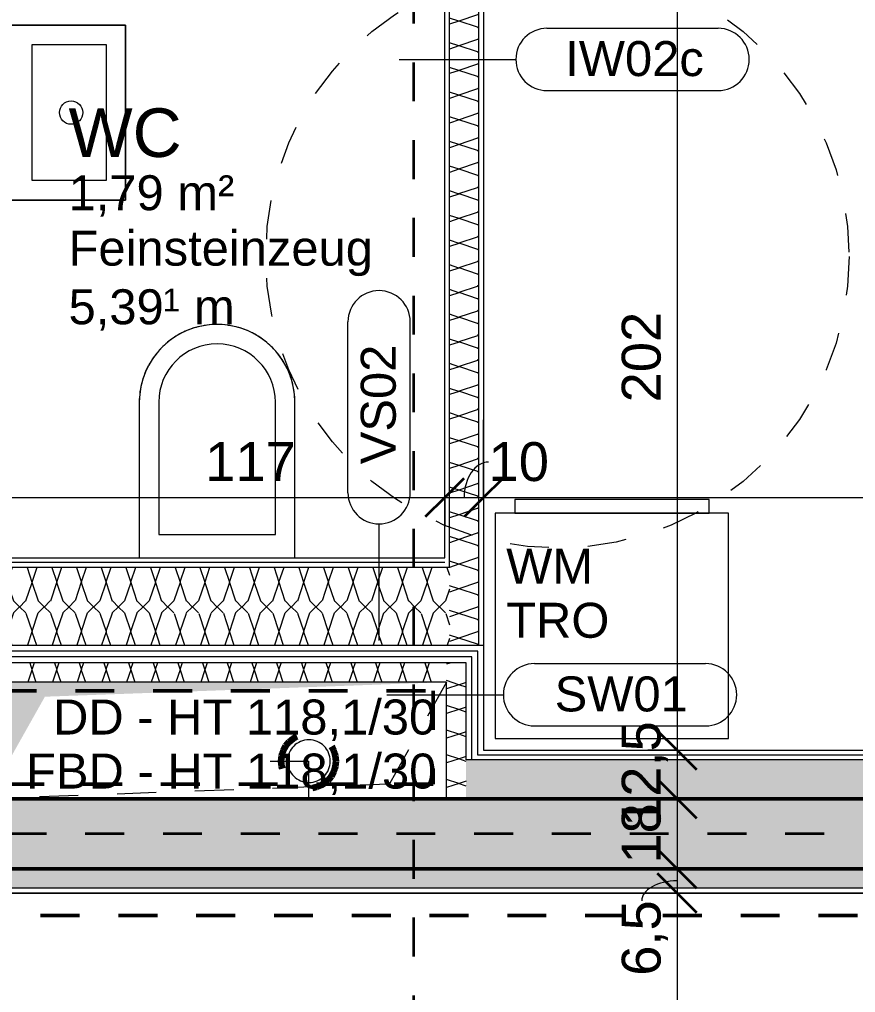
# Model space of a CAD drawing. Header units: metres. Extents: x 3.2 to 50, y 58.8 to 100.4.
# Drawn here: x 27.9 to 30.05, y 79.837 to 82.34 of the extents above; entities that cross this region are included whole.
import ezdxf

# ---------------------------------------------------------------- set-up
doc = ezdxf.new("R2010")
doc.units = ezdxf.units.M
for name, pattern in [('Strich Punkt', [0.015875, 0.00635, -0.004763, 0, -0.004763]), ('Strich Punkt Mittel', [0.015875, 0.00635, -0.004763, 0, -0.004763]), ('Verdeckt', [0.003, 0.002, -0.001])]:
    doc.linetypes.add(name, pattern=pattern)
for name, color, linetype, lineweight in [('A-DETL-GENF_', 92, 'Continuous', 13), ('A_2D', 7, 'Continuous', 13), ('A_Bemassung-50_', 4, 'Continuous', 9), ('A_Bemassung_', 4, 'Continuous', 9), ('A_Beschriftung_', 7, 'Continuous', 9), ('A_Brandabschnitte', 30, 'Verdeckt', 50), ('A_Decken', 8, 'Continuous', 13), ('A_Durchbruch_Projektion', 8, 'Verdeckt', 5), ('A_Kanal_SW', 34, 'Strich Punkt', 100), ('A_Raeume_', 7, 'Continuous', 5), ('A_Raeume_Beschriftung_', 7, 'Continuous', 9), ('A_Raster_', 1, 'Continuous', 9), ('A_Sanitaer', 3, 'Continuous', 13), ('A_Waende', 7, 'Continuous', 13), ('P-PIPE', 3, 'Continuous', 5), ('P-PIPE-CNTR', 3, 'Continuous', 5), ('Text', 130, 'Continuous', 9)]:
    doc.layers.add(name, color=color, linetype=linetype, lineweight=lineweight)
doc.styles.add('Arial_2', font='arial.ttf', dxfattribs={"height": 0.09})
doc.styles.add('Arial_3', font='arial.ttf', dxfattribs={"height": 0.125})
doc.styles.add('Arial_4', font='arial.ttf', dxfattribs={"height": 0.05849})
doc.styles.add('Arial_5', font='arial.ttf', dxfattribs={"height": 0.1})
doc.dimstyles.new('WGA-Bemaßung', dxfattribs={"dimscale": 0.3048, "dimtxt": 0.102026, "dimasz": 0.328084, "dimexe": 0.246063, "dimexo": 0.0625, "dimgap": 0.04101, "dimtad": 1, "dimdec": 1, "dimlfac": 100, "dimrnd": 0.5, "dimdsep": 46, "dimtxsty": 'Arial_5', "dimblk1": 'OBLIQUE', "dimblk2": 'OBLIQUE', "dimsah": 1, "dimcen": 0.09, "dimdle": 0.246063, "dimazin": 2, "dimtfac": 1, "dimtdec": 4, "dimtix": 1, "dimtmove": 0, "dimatfit": 3, "dimfxl": 0.656168, "dimfxlon": 1, "dimtvp": 1, "dimtolj": 1, "dimtzin": 0, "dimarcsym": 2})
doc.dimstyles.new('WGA-Bemaßung_1', dxfattribs={"dimscale": 0.3048, "dimtxt": 0.102026, "dimasz": 0.328084, "dimexe": 0.246063, "dimexo": 0.0625, "dimgap": 0.04101, "dimtad": 1, "dimdec": 1, "dimlfac": 100, "dimrnd": 0.5, "dimdsep": 46, "dimtxsty": 'Arial_5', "dimblk1": 'OBLIQUE', "dimblk2": 'OBLIQUE', "dimsah": 1, "dimcen": 0.09, "dimdle": 0.246063, "dimazin": 2, "dimtfac": 1, "dimtdec": 4, "dimtix": 1, "dimtmove": 2, "dimatfit": 3, "dimfxl": 0.656168, "dimfxlon": 1, "dimtvp": 1, "dimtolj": 1, "dimtzin": 0, "dimarcsym": 2})
doc.dimstyles.new('WGA-Bemaßung_2', dxfattribs={"dimscale": 0.3048, "dimtxt": 0.102026, "dimasz": 0.328084, "dimexe": 0.246063, "dimexo": 0.0625, "dimgap": 0.04101, "dimtad": 1, "dimdec": 1, "dimlfac": 100, "dimrnd": 0.5, "dimdsep": 46, "dimtxsty": 'Arial_5', "dimblk1": 'OBLIQUE', "dimblk2": 'OBLIQUE', "dimsah": 1, "dimcen": 0.09, "dimdle": 0.246063, "dimazin": 2, "dimtfac": 1, "dimtdec": 4, "dimtix": 1, "dimtmove": 1, "dimatfit": 3, "dimfxl": 0.656168, "dimfxlon": 1, "dimtvp": 1, "dimtolj": 1, "dimtzin": 0, "dimarcsym": 2})
doc.dimstyles.new('WGA-Bemaßung_3', dxfattribs={"dimscale": 0.3048, "dimtxt": 0.102026, "dimasz": 0.328084, "dimexe": 0.246063, "dimexo": 0.0625, "dimgap": 0.04101, "dimtad": 1, "dimdec": 1, "dimlfac": 100, "dimrnd": 0.5, "dimdsep": 46, "dimtxsty": 'Arial_5', "dimblk1": 'OBLIQUE', "dimblk2": 'OBLIQUE', "dimsah": 1, "dimcen": 0.09, "dimdle": 0.246063, "dimazin": 2, "dimtfac": 1, "dimtdec": 4, "dimtix": 1, "dimtmove": 0, "dimatfit": 3, "dimfxl": 0.656168, "dimfxlon": 1, "dimtvp": 1, "dimtolj": 1, "dimtzin": 0, "dimarcsym": 2})

# ---------------------------------------------------------------- blocks, each defined once
blk = doc.blocks.new('Sani_Waschmaschine - 600x600-1515073-263_PP_01OG_BT1')
at = {"layer": 'A_Sanitaer'}
for p, q in [((0.5675, 0.5666), (-0.0325, 0.5666)), ((-0.0325, 0.5666), (-0.0325, -0.0134)), ((0.5675, -0.0134), (0.5675, 0.5666)), ((-0.0325, -0.0134), (0.5675, -0.0134)), ((0.0175, -0.0134), (0.0175, -0.0484)), ((0.5175, -0.0134), (0.0175, -0.0134)), ((0.0238, -0.0134), (0.0175, -0.0134)), ((0.0423, -0.0134), (0.0238, -0.0134)), ((0.0721, -0.0134), (0.0423, -0.0134)), ((0.1116, -0.0134), (0.0721, -0.0134)), ((0.159, -0.0134), (0.1116, -0.0134)), ((0.2119, -0.0134), (0.159, -0.0134)), ((0.2675, -0.0134), (0.2119, -0.0134)), ((0.3231, -0.0134), (0.2675, -0.0134)), ((0.376, -0.0134), (0.3231, -0.0134)), ((0.4234, -0.0134), (0.376, -0.0134)), ((0.463, -0.0134), (0.4234, -0.0134)), ((0.4928, -0.0134), (0.463, -0.0134)), ((0.5112, -0.0134), (0.4928, -0.0134)), ((0.5175, -0.0134), (0.5112, -0.0134)), ((0.5175, -0.0484), (0.5175, -0.0134)), ((0.0175, -0.0484), (0.5175, -0.0484)), ((0.0175, -0.0484), (0.0238, -0.0484)), ((0.0238, -0.0484), (0.0423, -0.0484)), ((0.0423, -0.0484), (0.0721, -0.0484)), ((0.0721, -0.0484), (0.1116, -0.0484)), ((0.1116, -0.0484), (0.159, -0.0484)), ((0.159, -0.0484), (0.2119, -0.0484)), ((0.2119, -0.0484), (0.2675, -0.0484)), ((0.2675, -0.0484), (0.3231, -0.0484)), ((0.3231, -0.0484), (0.376, -0.0484)), ((0.376, -0.0484), (0.4234, -0.0484)), ((0.4234, -0.0484), (0.463, -0.0484)), ((0.463, -0.0484), (0.4928, -0.0484)), ((0.4928, -0.0484), (0.5112, -0.0484)), ((0.5112, -0.0484), (0.5175, -0.0484))]:
    blk.add_line(p, q, dxfattribs=at)
blk = doc.blocks.new('Sani_WC-Wandbasierend - 400x600-V12-263_PP_01OG_BT1')
at = {"layer": 'A_Sanitaer', "lineweight": 5}
for p, q in [((-0.075, 0.5125), (-0.075, 0.1125)), ((-0.075, 0.5125), (-0.075, 0.1125)), ((-0.025, 0.5125), (-0.025, 0.1725)), ((0.275, 0.1725), (0.275, 0.5125)), ((0.325, 0.1125), (0.325, 0.5125)), ((0.325, 0.1125), (0.325, 0.5125)), ((-0.025, 0.1725), (0.275, 0.1725)), ((-0.075, 0.1125), (0.325, 0.1125))]:
    blk.add_line(p, q, dxfattribs=at)
for radius, start, end in [(0.2, 0, 180), (0.2, 101.334, 112.8529), (0.2, 97.6033, 101.334), (0.2, 82.3967, 97.6033), (0.2, 78.666, 82.3967), (0.2, 67.1471, 78.666), (0.2, 118.3339, 128.1952), (0.2, 112.8529, 118.3339), (0.2, 61.6661, 67.1471), (0.2, 51.8048, 61.6661), (0.2, 134.0719, 143.7338), (0.15, 0, 180), (0.2, 128.1952, 134.0719), (0.2, 45.9281, 51.8048), (0.2, 36.2662, 45.9281), (0.2, 143.7338, 149.4915), (0.2, 30.5085, 36.2662), (0.2, 152.2044, 159.851), (0.2, 149.4915, 152.0709), (0.2, 20.149, 30.5085), (0.2, 159.851, 164.7803), (0.2, 15.2197, 20.149), (0.2, 164.7803, 180), (0.2, 0, 15.2197)]:
    blk.add_arc((0.125, 0.5125), radius, start, end, dxfattribs=at)
blk = doc.blocks.new('Symbol_Schatten - Bodendurchbruch_Schatten-5766226-263_PP_01OG_BT1')
at = {"layer": 'A-DETL-GENF_'}
blk.add_hatch(color=256, dxfattribs=at).paths.add_polyline_path([(-0.5903, -0.15), (-0.4427, 0.1125), (0.5903, 0.15), (-0.5903, 0.15), (-0.5903, -0.1)])
blk = doc.blocks.new('Symbol_Schatten_Verdeckt_unten - Bodendurchbruch_Schatten_Verdeckt_unten-5766227-263_PP_01OG_BT1')
at = {"layer": 'A_Durchbruch_Projektion'}
for p, q in [((-0.4427, 0.1125), (0.5903, 0.15)), ((-0.5903, -0.15), (-0.4427, 0.1125))]:
    blk.add_line(p, q, dxfattribs=at)
blk = doc.blocks.new('Sani_Handwaschbecken_Wandbasiert_eckig - 450 x 350-11050515-263_PP_01OG_BT1')
at = {"layer": 'A_Sanitaer', "lineweight": 5}
for p, q in [((0.3476, 0.4), (-0.1024, 0.4)), ((-0.1024, 0.4), (-0.1024, 0.05)), ((-0.1024, 0.05), (-0.1024, 0.4)), ((-0.1024, 0.4), (0.3476, 0.4)), ((0.3476, 0.05), (0.3476, 0.4)), ((0.3476, 0.4), (0.3476, 0.05)), ((-0.0524, 0.16), (-0.0524, 0.35)), ((-0.0524, 0.35), (0.2976, 0.35)), ((0.2976, 0.35), (0.2976, 0.16)), ((0.2976, 0.16), (-0.0524, 0.16))]:
    blk.add_line(p, q, dxfattribs=at)
blk.add_circle((0.1226, 0.26), 0.03, dxfattribs=at)
blk = doc.blocks.new('BS_Wand_Lollipop - rechts_oben-2026913-263_PP_01OG_BT1')
at = {"layer": 'A_Beschriftung_'}
for p, q in [((0.0046, 0.0016), (0.0134, 0.0016)), ((-0.003, 0), (0.003, 0)), ((0.0046, -0.0016), (0.0134, -0.0016))]:
    blk.add_line(p, q, dxfattribs=at)
for centre, start, end in [((0.0046, 0), 90, 270), ((0.0134, 0), 270, 90)]:
    blk.add_arc(centre, 0.0016, start, end, dxfattribs=at)
blk = doc.blocks.new('DIMBLOCK116-263_PP_01OG_BT1')
at = {"layer": 'A_Bemassung-50_', "transparency": 16777216}
for p, q in [((27.8227, 81.1105), (27.8227, 81.3105)), ((28.9933, 81.1105), (28.9933, 81.3105)), ((27.8227, 81.1105), (28.9933, 81.1105)), ((27.8227, 81.1105), (27.8227, 81.0355)), ((28.9933, 81.1105), (28.9933, 81.0355))]:
    blk.add_line(p, q, dxfattribs=at)
at = {"layer": 'A_Bemassung-50_', "lineweight": 35, "transparency": 16777216}
for p, q in [((27.8227, 81.1105), (27.8727, 81.1605)), ((28.9933, 81.1105), (29.0433, 81.1605)), ((27.8227, 81.1105), (27.7727, 81.0605)), ((28.9933, 81.1105), (28.9433, 81.0605))]:
    blk.add_line(p, q, dxfattribs=at)
at = {"layer": 'A_Bemassung-50_', "color": 0, "transparency": 16777216, "insert": (28.3775, 81.2528), "char_height": 0.1, "width": 0.276883, "attachment_point": 1, "line_spacing_factor": 0.941778, "style": 'Arial_5'}
blk.add_mtext('117', dxfattribs=at)
blk = doc.blocks.new('_Oblique')
at = {"color": 0, "linetype": 'ByBlock', "lineweight": -2}
blk.add_line((-0.5, -0.5), (0.5, 0.5), dxfattribs=at)
blk = doc.blocks.new('DIMBLOCK117-263_PP_01OG_BT1')
at = {"layer": 'A_Bemassung-50_', "transparency": 16777216}
for p, q in [((28.9933, 81.1105), (28.9933, 81.3105)), ((29.0933, 81.1105), (29.0933, 81.3105)), ((28.9933, 81.1105), (29.0933, 81.1105)), ((28.9933, 81.1105), (28.9933, 81.0355)), ((29.0933, 81.1105), (29.0933, 81.0355))]:
    blk.add_line(p, q, dxfattribs=at)
at = {"layer": 'A_Bemassung-50_', "lineweight": 35, "transparency": 16777216}
for p, q in [((28.9933, 81.1105), (29.0433, 81.1605)), ((29.0933, 81.1105), (29.1433, 81.1605)), ((28.9933, 81.1105), (28.9433, 81.0605)), ((29.0933, 81.1105), (29.0433, 81.0605))]:
    blk.add_line(p, q, dxfattribs=at)
at = {"layer": 'A_Bemassung-50_', "transparency": 16777216}
blk.add_ellipse((29.1061, 81.1105), major_axis=(0, 0.091), ratio=0.691028, start_param=0, end_param=1.570796, dxfattribs=at)
at = {"layer": 'A_Bemassung-50_', "color": 0, "transparency": 16777216, "insert": (29.1061, 81.2528), "char_height": 0.1, "width": 0.184588, "attachment_point": 1, "line_spacing_factor": 0.941778, "style": 'Arial_5'}
blk.add_mtext('10', dxfattribs=at)
blk = doc.blocks.new('DIMBLOCK118-263_PP_01OG_BT1')
at = {"layer": 'A_Bemassung-50_', "transparency": 16777216}
for p, q in [((29.0933, 81.1105), (29.0933, 81.3105)), ((32.3677, 81.1105), (32.3677, 81.3105)), ((29.0933, 81.1105), (32.3677, 81.1105)), ((29.0933, 81.1105), (29.0933, 81.0355)), ((32.3677, 81.1105), (32.3677, 81.0355))]:
    blk.add_line(p, q, dxfattribs=at)
at = {"layer": 'A_Bemassung-50_', "lineweight": 35, "transparency": 16777216}
for p, q in [((29.0933, 81.1105), (29.1433, 81.1605)), ((32.3677, 81.1105), (32.4177, 81.1605)), ((29.0933, 81.1105), (29.0433, 81.0605)), ((32.3677, 81.1105), (32.3177, 81.0605))]:
    blk.add_line(p, q, dxfattribs=at)
at = {"layer": 'A_Bemassung-50_', "color": 0, "transparency": 16777216, "insert": (30.557, 81.2528), "char_height": 0.1, "width": 0.416266, "attachment_point": 1, "line_spacing_factor": 0.941778, "style": 'Arial_5'}
blk.add_mtext('327,5', dxfattribs=at)
blk = doc.blocks.new('DIMBLOCK422-263_PP_01OG_BT1')
at = {"layer": 'A_Bemassung-50_', "lineweight": 35, "transparency": 16777216}
for p, q in [((29.5908, 82.4805), (29.5408, 82.5305)), ((29.5908, 82.4805), (29.6408, 82.4305)), ((29.5908, 80.4605), (29.5408, 80.5105)), ((29.5908, 80.4605), (29.6408, 80.4105))]:
    blk.add_line(p, q, dxfattribs=at)
at = {"layer": 'A_Bemassung-50_', "transparency": 16777216}
for p, q in [((29.5908, 82.4805), (29.5158, 82.4805)), ((29.5908, 82.4805), (29.5908, 80.4605)), ((29.5908, 82.4805), (29.7908, 82.4805)), ((29.5908, 80.4605), (29.5158, 80.4605)), ((29.5908, 80.4605), (29.7908, 80.4605))]:
    blk.add_line(p, q, dxfattribs=at)
at = {"layer": 'A_Bemassung-50_', "color": 0, "transparency": 16777216, "insert": (29.4485, 81.3551), "char_height": 0.1, "width": 0.276883, "attachment_point": 1, "rotation": 90, "line_spacing_factor": 0.941778, "style": 'Arial_5'}
blk.add_mtext('202', dxfattribs=at)
blk = doc.blocks.new('DIMBLOCK423-263_PP_01OG_BT1')
at = {"layer": 'A_Bemassung-50_', "lineweight": 35, "transparency": 16777216}
for p, q in [((29.5908, 80.4605), (29.5408, 80.5105)), ((29.5908, 80.4605), (29.6408, 80.4105)), ((29.5908, 80.3355), (29.5408, 80.3855)), ((29.5908, 80.3355), (29.6408, 80.2855))]:
    blk.add_line(p, q, dxfattribs=at)
at = {"layer": 'A_Bemassung-50_', "transparency": 16777216}
for p, q in [((29.5908, 80.4605), (29.5158, 80.4605)), ((29.5908, 80.4605), (29.5908, 80.3355)), ((29.5908, 80.4605), (29.7908, 80.4605)), ((29.5908, 80.3355), (29.5158, 80.3355)), ((29.5908, 80.3355), (29.7908, 80.3355))]:
    blk.add_line(p, q, dxfattribs=at)
at = {"layer": 'A_Bemassung-50_', "color": 0, "transparency": 16777216, "insert": (29.4485, 80.263), "char_height": 0.1, "width": 0.323972, "attachment_point": 1, "rotation": 90, "line_spacing_factor": 0.941778, "style": 'Arial_5'}
blk.add_mtext('12,5', dxfattribs=at)
blk = doc.blocks.new('DIMBLOCK424-263_PP_01OG_BT1')
at = {"layer": 'A_Bemassung-50_', "lineweight": 35, "transparency": 16777216}
for p, q in [((29.5908, 80.3355), (29.5408, 80.3855)), ((29.5908, 80.3355), (29.6408, 80.2855)), ((29.5908, 80.1555), (29.5408, 80.2055)), ((29.5908, 80.1555), (29.6408, 80.1055))]:
    blk.add_line(p, q, dxfattribs=at)
at = {"layer": 'A_Bemassung-50_', "transparency": 16777216}
for p, q in [((29.5908, 80.3355), (29.5158, 80.3355)), ((29.5908, 80.3355), (29.5908, 80.1555)), ((29.5908, 80.3355), (29.7908, 80.3355)), ((29.5908, 80.1555), (29.5158, 80.1555)), ((29.5908, 80.1555), (29.7908, 80.1555))]:
    blk.add_line(p, q, dxfattribs=at)
at = {"layer": 'A_Bemassung-50_', "color": 0, "transparency": 16777216, "insert": (29.4485, 80.1686), "char_height": 0.1, "width": 0.184588, "attachment_point": 1, "rotation": 90, "line_spacing_factor": 0.941778, "style": 'Arial_5'}
blk.add_mtext('18', dxfattribs=at)
blk = doc.blocks.new('DIMBLOCK425-263_PP_01OG_BT1')
at = {"layer": 'A_Bemassung-50_', "lineweight": 35, "transparency": 16777216}
for p, q in [((29.5908, 80.1555), (29.5408, 80.2055)), ((29.5908, 80.1555), (29.6408, 80.1055)), ((29.5908, 80.093), (29.5408, 80.143)), ((29.5908, 80.093), (29.6408, 80.043))]:
    blk.add_line(p, q, dxfattribs=at)
at = {"layer": 'A_Bemassung-50_', "transparency": 16777216}
for p, q in [((29.5908, 80.1555), (29.5158, 80.1555)), ((29.5908, 80.1555), (29.5908, 80.093)), ((29.5908, 80.1555), (29.7908, 80.1555)), ((29.5908, 80.093), (29.5158, 80.093)), ((29.5908, 80.093), (29.7908, 80.093))]:
    blk.add_line(p, q, dxfattribs=at)
blk.add_ellipse((29.5908, 80.0732), major_axis=(0.091, 0), ratio=0.561043, start_param=1.570796, end_param=3.141593, dxfattribs=at)
at = {"layer": 'A_Bemassung-50_', "color": 0, "transparency": 16777216, "insert": (29.4485, 79.8801), "char_height": 0.1, "width": 0.231677, "attachment_point": 1, "rotation": 90, "line_spacing_factor": 0.941778, "style": 'Arial_5'}
blk.add_mtext('6,5', dxfattribs=at)
blk = doc.blocks.new('DIMBLOCK426-263_PP_01OG_BT1')
at = {"layer": 'A_Bemassung-50_', "lineweight": 35, "transparency": 16777216}
for p, q in [((29.5908, 80.093), (29.5408, 80.143)), ((29.5908, 80.093), (29.6408, 80.043)), ((29.5908, 78.543), (29.5408, 78.593)), ((29.5908, 78.543), (29.6408, 78.493))]:
    blk.add_line(p, q, dxfattribs=at)
at = {"layer": 'A_Bemassung-50_', "transparency": 16777216}
for p, q in [((29.5908, 80.093), (29.5158, 80.093)), ((29.5908, 80.093), (29.5908, 78.543)), ((29.5908, 80.093), (29.7908, 80.093)), ((29.5908, 78.543), (29.5158, 78.543)), ((29.5908, 78.543), (29.7908, 78.543))]:
    blk.add_line(p, q, dxfattribs=at)
at = {"layer": 'A_Bemassung-50_', "color": 0, "transparency": 16777216, "insert": (29.4485, 79.2026), "char_height": 0.1, "width": 0.276883, "attachment_point": 1, "rotation": 90, "line_spacing_factor": 0.941778, "style": 'Arial_5'}
blk.add_mtext('155', dxfattribs=at)

msp = doc.modelspace()

# ---------------------------------------------------------------- hatches: boundary and pattern name
at = {"layer": 'A_Waende', "lineweight": 5}
h = msp.add_hatch(dxfattribs=at)
h.set_pattern_fill('FP_64', color=250, angle=45, style=0, pattern_type=2)
h.set_pattern_definition([(135, (29.0932, 81.60578), (-0.254, 0.127003), [0.02245, -0.15715]), (135, (28.98219, 81.65316), (-0.254, 0.1270034), [0.02245, -0.15715]), (135, (29.0932, 81.66942), (-0.254, 0.1270034), [0.02245, -0.15715]), (135, (28.98219, 81.716795), (-0.254, 0.1270034), [0.02245, -0.15715]), (161.565, (29.077645, 81.621336), (-0.5079977, 0.1270007), [0.0502, -0.35141]), (161.565, (29.02956, 81.636892), (-0.5079977, 0.1270007), [0.0502, -0.35141]), (161.565, (29.077645, 81.684975), (-0.5079977, 0.1270007), [0.0502, -0.35141]), (161.565, (29.02956, 81.70053), (-0.5079977, 0.1270007), [0.0502, -0.35141]), (225, (28.98219, 81.62204), (0.254, 0.127003), [0.02245, -0.15715]), (225, (29.0932, 81.66942), (0.254, 0.1270034), [0.02245, -0.15715]), (225, (28.98219, 81.68427), (0.254, 0.1270034), [0.02245, -0.15715]), (225, (29.0932, 81.73306), (0.254, 0.1270034), [0.02245, -0.15715]), (198.435, (29.02956, 81.636892), (0.5079977, 0.1270007), [0.0502, -0.35141]), (198.435, (29.076938, 81.653156), (0.5079977, 0.1270007), [0.0502, -0.35141]), (198.435, (29.02956, 81.70053), (0.5079977, 0.1270007), [0.0502, -0.35141]), (198.435, (29.076938, 81.716795), (0.5079977, 0.1270007), [0.0502, -0.35141])])
h.paths.add_polyline_path([(29.0715, 80.7305), (29.0808, 80.7305), (29.0808, 82.493), (29.0058, 82.493), (29.0058, 80.7305)])
h = msp.add_hatch(dxfattribs=at)
h.set_pattern_fill('FP_68', color=250, angle=-135, style=0, pattern_type=2)
h.set_pattern_definition([(225, (28.408015, 80.95595), (-0.127003, -0.254), [0.02245, -0.15715]), (225, (28.35993, 80.844225), (-0.127003, -0.254), [0.02245, -0.15715]), (225, (28.344375, 80.95595), (-0.127003, -0.254), [0.02245, -0.15715]), (225, (28.29629, 80.844225), (-0.127003, -0.254), [0.02245, -0.15715]), (251.565, (28.39175, 80.939685), (-0.1270007, -0.5079977), [0.0502, -0.35141]), (251.565, (28.376195, 80.8916), (-0.1270007, -0.5079977), [0.0502, -0.35141]), (251.565, (28.32811, 80.939685), (-0.1270007, -0.5079977), [0.0502, -0.35141]), (251.565, (28.312556, 80.8916), (-0.1270007, -0.5079977), [0.0502, -0.35141]), (315, (28.39246, 80.844225), (-0.127003, 0.254), [0.02245, -0.15715]), (315, (28.344375, 80.95595), (-0.127003, 0.254), [0.02245, -0.15715]), (315, (28.32882, 80.844225), (-0.127003, 0.254), [0.02245, -0.15715]), (315, (28.28074, 80.95595), (-0.127003, 0.254), [0.02245, -0.15715]), (288.435, (28.376195, 80.8916), (-0.1270007, 0.5079977), [0.0502, -0.35141]), (288.435, (28.36064, 80.939685), (-0.1270007, 0.5079977), [0.0502, -0.35141]), (288.435, (28.312556, 80.8916), (-0.1270007, 0.5079977), [0.0502, -0.35141]), (288.435, (28.297, 80.939685), (-0.1270007, 0.5079977), [0.0502, -0.35141])])
h.paths.add_polyline_path([(27.8227, 80.7305), (29.0058, 80.7305), (29.0058, 80.9305), (27.8102, 80.9305), (27.8102, 80.7305), (27.8177, 80.7305)])
h = msp.add_hatch(dxfattribs=at)
h.set_pattern_fill('FP_63', color=250, angle=-135, style=0, pattern_type=2)
h.set_pattern_definition([(225, (28.408015, 80.73109), (-0.127003, -0.254), [0.02245, -0.15715]), (225, (28.35993, 80.619365), (-0.127003, -0.254), [0.02245, -0.15715]), (225, (28.344375, 80.73109), (-0.127003, -0.254), [0.02245, -0.15715]), (225, (28.29629, 80.619365), (-0.127003, -0.254), [0.02245, -0.15715]), (251.565, (28.39175, 80.714825), (-0.1270007, -0.5079977), [0.0502, -0.35141]), (251.565, (28.376195, 80.66674), (-0.1270007, -0.5079977), [0.0502, -0.35141]), (251.565, (28.32811, 80.714825), (-0.1270007, -0.5079977), [0.0502, -0.35141]), (251.565, (28.312556, 80.66674), (-0.1270007, -0.5079977), [0.0502, -0.35141]), (315, (28.39246, 80.619365), (-0.127003, 0.254), [0.02245, -0.15715]), (315, (28.344375, 80.73109), (-0.127003, 0.254), [0.02245, -0.15715]), (315, (28.32882, 80.619365), (-0.127003, 0.254), [0.02245, -0.15715]), (315, (28.28144, 80.73038), (-0.127003, 0.254), [0.02245, -0.15715]), (288.435, (28.376195, 80.66674), (-0.1270007, 0.5079977), [0.0502, -0.35141]), (288.435, (28.36064, 80.714825), (-0.1270007, 0.5079977), [0.0502, -0.35141]), (288.435, (28.312556, 80.66674), (-0.1270007, 0.5079977), [0.0502, -0.35141]), (288.435, (28.297, 80.714825), (-0.1270007, 0.5079977), [0.0502, -0.35141])])
h.paths.add_polyline_path([(28.9933, 80.6355), (28.9983, 80.6355), (28.9983, 80.6855), (27.8177, 80.6855), (27.8177, 80.6355), (28.718, 80.6355)])
h = msp.add_hatch(dxfattribs=at)
h.set_pattern_fill('FP_66', color=250, angle=45, style=0, pattern_type=2)
h.set_pattern_definition([(135, (29.0932, 80.53239), (-0.254, 0.127003), [0.02245, -0.15715]), (135, (28.98219, 80.58118), (-0.254, 0.127003), [0.02245, -0.15715]), (135, (29.0932, 80.59603), (-0.254, 0.127003), [0.02245, -0.15715]), (135, (28.98148, 80.64411), (-0.254, 0.127003), [0.02245, -0.15715]), (161.565, (29.076938, 80.548655), (-0.507998, 0.127001), [0.0502, -0.35141]), (161.565, (29.02956, 80.56492), (-0.507998, 0.127001), [0.0502, -0.35141]), (161.565, (29.076938, 80.612294), (-0.5079977, 0.1270007), [0.0502, -0.35141]), (161.565, (29.02956, 80.628558), (-0.5079977, 0.1270007), [0.0502, -0.35141]), (225, (28.98219, 80.548655), (0.254, 0.127003), [0.02245, -0.15715]), (225, (29.0932, 80.59603), (0.254, 0.127003), [0.02245, -0.15715]), (225, (28.98219, 80.61229), (0.254, 0.127003), [0.02245, -0.15715]), (225, (29.0932, 80.65967), (0.254, 0.127003), [0.02245, -0.15715]), (198.435, (29.02956, 80.56492), (0.507998, 0.127001), [0.0502, -0.35141]), (198.435, (29.077645, 80.580475), (0.5079977, 0.127001), [0.0502, -0.35141]), (198.435, (29.02956, 80.628558), (0.5079977, 0.1270007), [0.0502, -0.35141]), (198.435, (29.077645, 80.644114), (0.5079977, 0.1270007), [0.0502, -0.35141])])
h.paths.add_polyline_path([(29.0483, 80.3355), (29.0483, 80.6855), (28.9983, 80.6855), (28.9983, 80.3355)])
h = msp.add_hatch(dxfattribs=at)
h.set_pattern_fill('FP_67', color=250, angle=-135, style=0, pattern_type=2)
h.set_pattern_definition([(225, (30.78036, 80.46027), (-0.1270034, -0.254), [0.02245, -0.15715]), (225, (30.73298, 80.34925), (-0.1270034, -0.254), [0.02245, -0.15715]), (225, (30.71672, 80.46027), (-0.1270034, -0.254), [0.02245, -0.15715]), (225, (30.66934, 80.34925), (-0.1270034, -0.254), [0.02245, -0.15715]), (251.565, (30.7648, 80.44471), (-0.1270007, -0.5079977), [0.0502, -0.35141]), (251.565, (30.74854, 80.397334), (-0.1270007, -0.5079977), [0.0502, -0.35141]), (251.565, (30.701162, 80.44471), (-0.1270007, -0.5079977), [0.0502, -0.35141]), (251.565, (30.6849, 80.397334), (-0.1270007, -0.5079977), [0.0502, -0.35141]), (315, (30.764095, 80.34925), (-0.1270034, 0.254), [0.02245, -0.15715]), (315, (30.71672, 80.46027), (-0.1270034, 0.254), [0.02245, -0.15715]), (315, (30.70116, 80.34996), (-0.1270034, 0.254), [0.02245, -0.15715]), (315, (30.65308, 80.46027), (-0.1270034, 0.254), [0.02245, -0.15715]), (288.435, (30.74854, 80.397334), (-0.1270007, 0.5079977), [0.0502, -0.35141]), (288.435, (30.732275, 80.44471), (-0.1270007, 0.5079977), [0.0502, -0.35141]), (288.435, (30.6849, 80.397334), (-0.1270007, 0.5079977), [0.0502, -0.35141]), (288.435, (30.669342, 80.444003), (-0.1270007, 0.5079977), [0.0502, -0.35141])])
h.paths.add_polyline_path([(29.1575, 80.3355), (32.4677, 80.3355), (32.4677, 80.4355), (29.0483, 80.4355), (29.0483, 80.3355), (29.0933, 80.3355)])
h = msp.add_hatch(dxfattribs=at)
h.set_pattern_fill('FP_1', color=250, style=0, pattern_type=2)
h.set_pattern_definition([(45, (0, 0), (-0.08980256, 0.08980256), []), (45, (0.0898, 0), (-0.08980256, 0.08980256), [0.0635, -0.03175])])
h.paths.add_polyline_path([(36.7977, 80.1555), (37.4477, 80.1555), (37.4477, 80.3355), (26.8927, 80.3355), (26.8927, 80.1555), (36.77, 80.1555)])
h.paths.add_polyline_path([(38.5127, 80.1555), (42.3027, 80.1555), (42.3027, 80.3355), (38.4677, 80.3355), (38.4677, 80.1555)])
h.paths.add_polyline_path([(22.355, 80.1555), (25.8727, 80.1555), (25.8727, 80.3355), (22.0777, 80.3355), (22.0777, 80.1555), (22.098, 80.1555)])
h = msp.add_hatch(dxfattribs=at)
h.set_pattern_fill('FP_94', color=250, angle=225, style=0, pattern_type=2)
h.set_pattern_definition([(45, (32.19033, 80.09257), (0.12700345, 0.2539998), [0.02245, -0.15715]), (45, (32.237705, 80.20359), (0.12700345, 0.2539998), [0.02245, -0.15715]), (45, (32.25326, 80.09328), (0.12700345, 0.2539998), [0.02245, -0.15715]), (45, (32.301345, 80.20359), (0.12700345, 0.2539998), [0.02245, -0.15715]), (71.565, (32.206593, 80.108834), (0.12700069, 0.50799766), [0.0502, -0.35141]), (71.565, (32.22215, 80.156918), (0.12700069, 0.50799766), [0.0502, -0.35141]), (71.565, (32.269525, 80.10954), (0.12700069, 0.50799766), [0.0502, -0.35141]), (71.565, (32.28508, 80.15621), (0.12700069, 0.50799766), [0.0502, -0.35141]), (135, (32.205885, 80.20429), (0.12700345, -0.2539998), [0.02245, -0.15715]), (135, (32.25326, 80.09328), (0.12700345, -0.2539998), [0.02245, -0.15715]), (135, (32.269525, 80.20429), (0.12700345, -0.2539998), [0.02245, -0.15715]), (135, (32.3169, 80.09328), (0.12700345, -0.2539998), [0.02245, -0.15715]), (108.435, (32.22215, 80.156918), (0.12700069, -0.50799766), [0.0502, -0.35141]), (108.435, (32.237705, 80.108834), (0.12700069, -0.50799766), [0.0502, -0.35141]), (108.435, (32.28508, 80.15621), (0.12700069, -0.50799766), [0.0502, -0.35141]), (108.435, (32.301345, 80.108834), (0.12700069, -0.50799766), [0.0502, -0.35141])])
h.paths.add_polyline_path([(41.444, 80.1055), (42.3027, 80.1055), (42.3027, 80.1555), (38.4677, 80.1555), (38.4677, 80.1055), (40.03, 80.1055)])
h.paths.add_polyline_path([(28.011, 80.1055), (37.4477, 80.1055), (37.4477, 80.1555), (26.8927, 80.1555), (26.8927, 80.1055), (27.9516, 80.1055)])
h.paths.add_polyline_path([(25.0404, 80.1055), (25.8727, 80.1055), (25.8727, 80.1555), (22.0777, 80.1555), (22.0777, 80.1055), (24.476, 80.1055)])

# ---------------------------------------------------------------- linework, layer by layer
at = {"layer": 'A_2D', "linetype": 'Verdeckt', "lineweight": 5}
msp.add_circle((29.2833, 81.7305), 0.75, dxfattribs=at)
at = {"layer": 'A_Brandabschnitte'}
for p, q in [((27.8436, 80.613), (28.9636, 80.613)), ((28.9636, 80.613), (28.9636, 80.373)), ((28.9636, 80.373), (27.8436, 80.373)), ((42.2544, 80.0349), (15.6144, 80.0349))]:
    msp.add_line(p, q, dxfattribs=at)
at = {"layer": 'A_Decken'}
msp.add_line((27.8227, 80.9555), (28.718, 80.9555), dxfattribs=at)
at = {"layer": 'A_Kanal_SW'}
msp.add_circle((28.6431, 80.4322), 0.07, dxfattribs=at)
at = {"layer": 'A_Raeume_', "flags": 128}
for points in [[(27.8227, 82.4805), (27.8227, 82.4427), (27.8227, 80.9555), (28.9933, 80.9555), (28.9933, 82.4805)], [(29.0933, 82.4805), (29.0933, 80.843), (29.0933, 80.7305), (29.0933, 80.683), (29.0933, 80.4605), (32.3677, 80.4605), (32.3677, 82.4805), (30.9177, 82.4805)], [(42.3027, 78.543), (42.3027, 80.093), (22.0777, 80.093), (22.0147, 80.093), (21.4152, 80.093), (20.2393, 80.093), (20.2377, 80.093), (20.1477, 80.1555), (18.3293, 80.1555), (18.3277, 80.1555), (18.3277, 80.093), (15.5752, 80.093), (15.5752, 78.543)]]:
    msp.add_lwpolyline(points, close=True, dxfattribs=at)
at = {"layer": 'A_Raster_', "linetype": 'Strich Punkt Mittel', "lineweight": 35}
for p, q in [((28.9127, 94.2296), (28.9127, 59.9489)), ((48.169, 80.2455), (3.5722, 80.2455))]:
    msp.add_line(p, q, dxfattribs=at)
at = {"layer": 'A_Waende'}
for p, q in [((28.9933, 80.9555), (28.9933, 82.4805)), ((29.0058, 80.9305), (29.0058, 82.493)), ((29.0808, 80.7305), (29.0808, 82.493)), ((29.0933, 82.4805), (29.0933, 80.4605)), ((28.718, 80.9555), (28.9933, 80.9555)), ((29.0058, 80.9305), (27.8102, 80.9305)), ((27.7227, 80.7305), (29.0633, 80.7305)), ((29.0633, 80.7305), (29.0933, 80.7305)), ((29.0483, 80.6855), (27.7677, 80.6855)), ((29.0483, 80.4355), (29.0483, 80.6855)), ((29.0933, 80.4605), (30.132, 80.4605)), ((32.3927, 80.4355), (29.0483, 80.4355)), ((37.4477, 80.1055), (26.8927, 80.1055)), ((26.8927, 80.093), (37.4477, 80.093))]:
    msp.add_line(p, q, dxfattribs=at)
at = {"layer": 'A_Waende', "lineweight": 18}
for p, q in [((28.9933, 80.943), (27.8227, 80.943)), ((29.0783, 80.7155), (27.7377, 80.7155)), ((29.0783, 80.448), (29.0783, 80.7155)), ((29.0633, 80.7005), (27.7527, 80.7005)), ((29.0633, 80.4355), (29.0633, 80.7005)), ((32.3802, 80.448), (29.0783, 80.448))]:
    msp.add_line(p, q, dxfattribs=at)
at = {"layer": 'A_Waende', "color": 250, "lineweight": 5}
for p, q in [((28.9983, 80.6355), (27.8177, 80.6355)), ((28.9983, 80.3355), (28.9983, 80.6355))]:
    msp.add_line(p, q, dxfattribs=at)
at = {"layer": 'A_Waende', "color": 10, "lineweight": 50}
for p, q in [((32.4677, 80.3355), (26.8927, 80.3355)), ((35.6827, 80.1555), (26.8927, 80.1555))]:
    msp.add_line(p, q, dxfattribs=at)
at = {"layer": 'P-PIPE', "color": 34, "linetype": 'Strich Punkt'}
for start, end in [(90, 180), (0, 90), (180, 270), (270, 0)]:
    msp.add_arc((28.6441, 80.4322), 0.055, start, end, dxfattribs=at)
at = {"layer": 'P-PIPE-CNTR', "color": 34, "linetype": 'Strich Punkt'}
for p, q in [((28.6441, 80.3322), (28.6441, 80.5322)), ((28.5441, 80.4322), (28.7441, 80.4322))]:
    msp.add_line(p, q, dxfattribs=at)

# ---------------------------------------------------------------- block references
at = {"layer": 'A_2D'}
msp.add_blockref('Symbol_Schatten - Bodendurchbruch_Schatten-5766226-263_PP_01OG_BT1', (28.408, 80.4855), dxfattribs=at)
at = {"layer": 'A_2D', "rotation": 180}
msp.add_blockref('Symbol_Schatten_Verdeckt_unten - Bodendurchbruch_Schatten_Verdeckt_unten-5766227-263_PP_01OG_BT1', (28.408, 80.4855), dxfattribs=at)
at = {"layer": 'A_Beschriftung_', "xscale": 49.99999999999998, "yscale": 49.99999999999998, "zscale": 49.99999999999998}
for p in [(29.0263, 82.2374), (28.9941, 80.603)]:
    msp.add_blockref('BS_Wand_Lollipop - rechts_oben-2026913-263_PP_01OG_BT1', p, dxfattribs=at)
at = {"layer": 'A_Beschriftung_', "xscale": 49.99999999999998, "yscale": 49.99999999999998, "zscale": 49.99999999999998, "rotation": 89.99999999999991}
msp.add_blockref('BS_Wand_Lollipop - rechts_oben-2026913-263_PP_01OG_BT1', (28.8245, 80.8926), dxfattribs=at)
at = {"layer": 'A_Sanitaer'}
for name, p, rotation in [('Sani_Handwaschbecken_Wandbasiert_eckig - 450 x 350-11050515-263_PP_01OG_BT1', (27.7727, 82.2231), 269.9999999999975), ('Sani_Waschmaschine - 600x600-1515073-263_PP_01OG_BT1', (29.6908, 81.0571), 180)]:
    msp.add_blockref(name, p, dxfattribs=dict(at, rotation=rotation))
msp.add_blockref('Sani_WC-Wandbasierend - 400x600-V12-263_PP_01OG_BT1', (28.283, 80.843), dxfattribs=at)

# ---------------------------------------------------------------- texts
at = {"layer": 'A_Beschriftung_', "char_height": 0.09, "attachment_point": 1, "style": 'Arial_2'}
for s, insert, width in [('IW02c', (29.3032, 82.2845), 0.432911), ('SW01', (29.276, 80.6501), 0.420886), ('DD - HT 118,1/30', (27.9863, 80.5907), 1.170464), ('FBD - HT 118,1/30', (27.9168, 80.4517), 1.254641)]:
    msp.add_mtext(s, dxfattribs=dict(at, insert=insert, width=width))
at = {"layer": 'A_Beschriftung_', "insert": (28.7775, 81.196), "char_height": 0.09, "width": 0.368776, "attachment_point": 1, "rotation": 90, "style": 'Arial_2'}
msp.add_mtext('VS02', dxfattribs=at)
at = {"layer": 'A_Raeume_Beschriftung_', "attachment_point": 1}
for s, insert, char_height, width, style in [('WC', (28.0261, 82.1114), 0.125, 0.360759, 'Arial_3'), ('1,79 m²', (28.0261, 81.9394), 0.09, 0.505063, 'Arial_2'), ('Feinsteinzeug', (28.0261, 81.7969), 0.09, 0.909915, 'Arial_2'), ('5,39', (28.0261, 81.646), 0.09, 0.292616, 'Arial_2'), ('1', (28.2675, 81.6478), 0.0585, 0.056118, 'Arial_4'), (' m', (28.3138, 81.646), 0.09, 0.164346, 'Arial_2')]:
    msp.add_mtext(s, dxfattribs=dict(at, insert=insert, char_height=char_height, width=width, style=style))
at = {"layer": 'Text', "color": 7, "char_height": 0.09, "attachment_point": 1, "style": 'Arial_2'}
for s, insert, width in [('WM', (29.1514, 80.9786), 0.276582), ('TRO', (29.1514, 80.8396), 0.316667)]:
    msp.add_mtext(s, dxfattribs=dict(at, insert=insert, width=width))

# ---------------------------------------------------------------- dimensions: what is measured, and where the dimension line sits
at = {"layer": 'A_Bemassung_'}
for base, p1, p2, override, picture, middle in [((29.5908, 80.4605), (29.7908, 82.4805), (29.7908, 80.4605), {"dimpost": '<>', "dimfxl": 2.02}, 'DIMBLOCK422-263_PP_01OG_BT1', (29.5273, 81.4705)), ((29.5908, 80.3355), (29.7908, 80.4605), (29.7908, 80.3355), {"dimpost": '<>', "dimfxl": 0.125}, 'DIMBLOCK423-263_PP_01OG_BT1', (29.5273, 80.398)), ((29.5908, 80.1555), (29.7908, 80.3355), (29.7908, 80.1555), {"dimpost": '<>', "dimfxl": 0.18}, 'DIMBLOCK424-263_PP_01OG_BT1', (29.5273, 80.2455)), ((29.5908, 78.543), (29.7908, 80.093), (29.7908, 78.543), {"dimpost": '<>', "dimfxl": 1.55}, 'DIMBLOCK426-263_PP_01OG_BT1', (29.5273, 79.318))]:
    dim = msp.add_linear_dim(base=base, p1=p1, p2=p2, angle=90, dimstyle='WGA-Bemaßung_3', override=override, dxfattribs=at)
    dim.commit()
    dim.dimension.update_dxf_attribs({"geometry": picture, "text_midpoint": middle})
for base, p1, p2, dimstyle, override, picture, middle in [((28.9933, 81.1105), (27.8227, 81.3105), (28.9933, 81.3105), 'WGA-Bemaßung_1', {"dimpost": '<>', "dimfxl": 1.170609}, 'DIMBLOCK116-263_PP_01OG_BT1', (28.516, 81.1861)), ((29.0933, 81.1105), (28.9933, 81.3105), (29.0933, 81.3105), 'WGA-Bemaßung_2', {"dimpost": '<>', "dimfxl": 0.1}, 'DIMBLOCK117-263_PP_01OG_BT1', (29.1984, 81.1861))]:
    dim = msp.add_linear_dim(base=base, p1=p1, p2=p2, dimstyle=dimstyle, override=override, dxfattribs=at)
    dim.commit()
    dim.dimension.update_dxf_attribs({"geometry": picture, "text_midpoint": middle, "dimtype": 160})
dim = msp.add_linear_dim(base=(32.3677, 81.1105), p1=(29.0933, 81.3105), p2=(32.3677, 81.3105), dimstyle='WGA-Bemaßung', override={"dimpost": '<>', "dimfxl": 3.274391}, dxfattribs=at)
dim.commit()
dim.dimension.update_dxf_attribs({"geometry": 'DIMBLOCK118-263_PP_01OG_BT1', "text_midpoint": (30.7305, 81.1741)})
dim = msp.add_linear_dim(base=(29.5908380972, 80.0929984321), p1=(29.7908380972, 80.1554984321), p2=(29.7908380972, 80.0929984321), angle=90, dimstyle='WGA-Bemaßung_2', override={"dimpost": '<>', "dimfxl": 0.0625}, dxfattribs=at)
dim.commit()
dim.dimension.update_dxf_attribs({"geometry": 'DIMBLOCK425-263_PP_01OG_BT1', "text_midpoint": (29.5151817968, 79.9959780953), "dimtype": 160, "text_rotation": 90})

doc.saveas('drawing.dxf')
